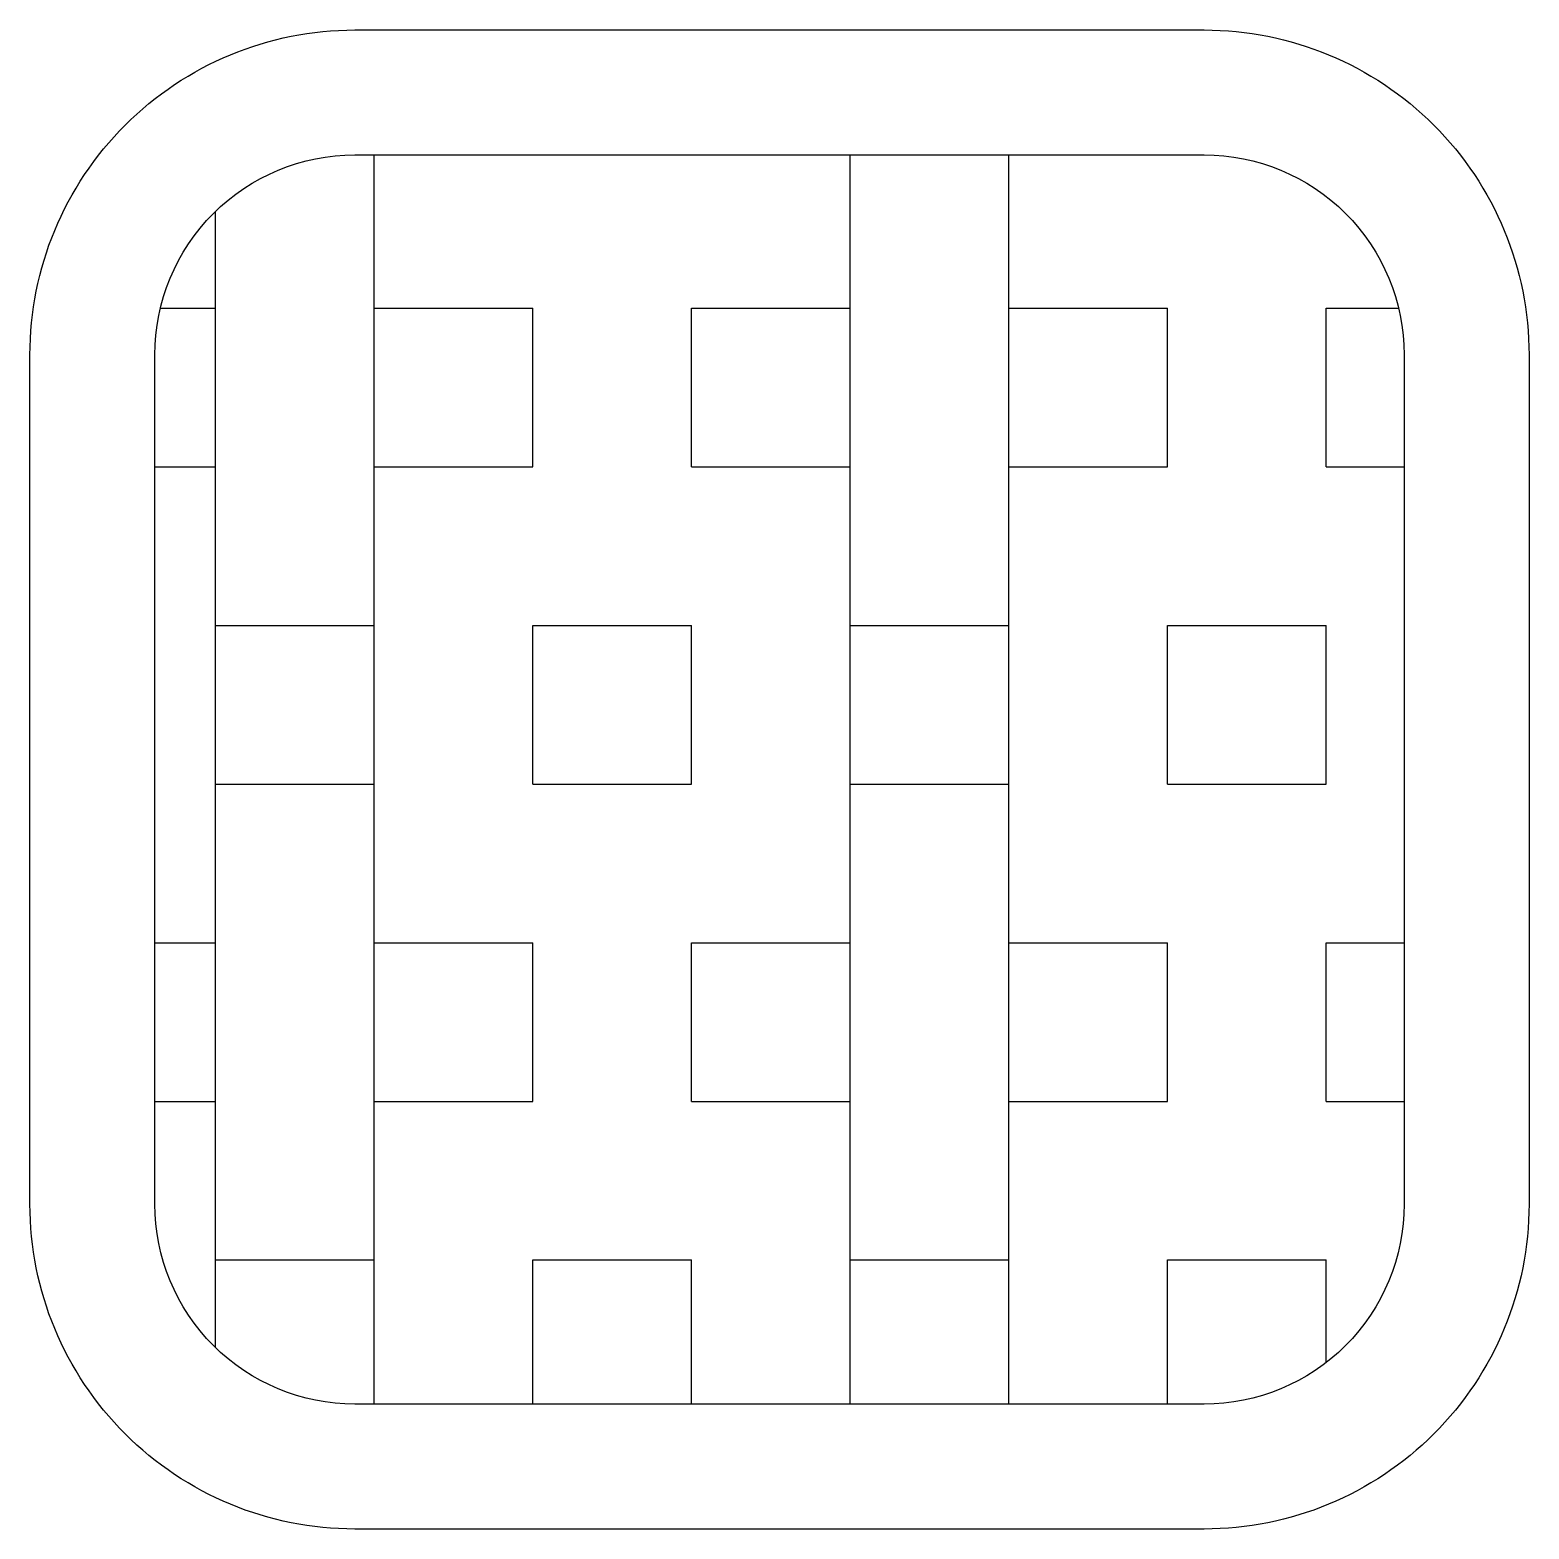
# Model space of a CAD drawing. Header units: millimetres. Extents: x -830.908 to -830.308, y 2700.086 to 2700.686.
import ezdxf

# ---------------------------------------------------------------- set-up
doc = ezdxf.new("R2010")
doc.units = ezdxf.units.MM
doc.header["$LTSCALE"] = 10
doc.layers.add('Móveis_sofás', color=2, linetype='Continuous')

msp = doc.modelspace()

# ---------------------------------------------------------------- hatches: boundary and pattern name
at = {"layer": 'Móveis_sofás'}
h = msp.add_hatch(dxfattribs=at)
h.set_pattern_fill('BOX', color=1, scale=0.01, style=0)
h.set_pattern_definition([(90, (0, -3.065), (-0.254, 2e-17), []), (90, (0.0635, -3.065), (-0.254, 2e-17), []), (0, (0, -3.065), (0, 0.254), [-0.0635, 0.0635]), (0, (0, -3.0015), (0, 0.254), [-0.0635, 0.0635]), (0, (0, -2.938), (0, 0.254), [0.0635, -0.0635]), (0, (0, -2.8745), (0, 0.254), [0.0635, -0.0635]), (90, (0.127, -3.065), (-0.254, 2e-17), [0.0635, -0.0635]), (90, (0.1905, -3.065), (-0.254, 2e-17), [0.0635, -0.0635])])
h.paths.add_polyline_path([(-830.7781, 2700.63598, 0.414214), (-830.8581, 2700.55598), (-830.8581, 2700.21598, 0.414214), (-830.7781, 2700.13598), (-830.4381, 2700.13598, 0.414214), (-830.3581, 2700.21598), (-830.3581, 2700.55598, 0.414214), (-830.4381, 2700.63598)])

# ---------------------------------------------------------------- linework, layer by layer
msp.add_lwpolyline([(-830.7781, 2700.68598), (-830.4381, 2700.68598, -0.414214), (-830.3081, 2700.55598), (-830.3081, 2700.21598, -0.414214), (-830.4381, 2700.08598), (-830.7781, 2700.08598, -0.414214), (-830.9081, 2700.21598), (-830.9081, 2700.55598, -0.414214)], format="xyb", close=True, dxfattribs=at)
at = {"layer": 'Móveis_sofás', "color": 1}
msp.add_lwpolyline([(-830.7781, 2700.63598), (-830.4381, 2700.63598, -0.414214), (-830.3581, 2700.55598), (-830.3581, 2700.21598, -0.414214), (-830.4381, 2700.13598), (-830.7781, 2700.13598, -0.414214), (-830.8581, 2700.21598), (-830.8581, 2700.55598, -0.414214)], format="xyb", close=True, dxfattribs=at)

doc.saveas('drawing.dxf')
